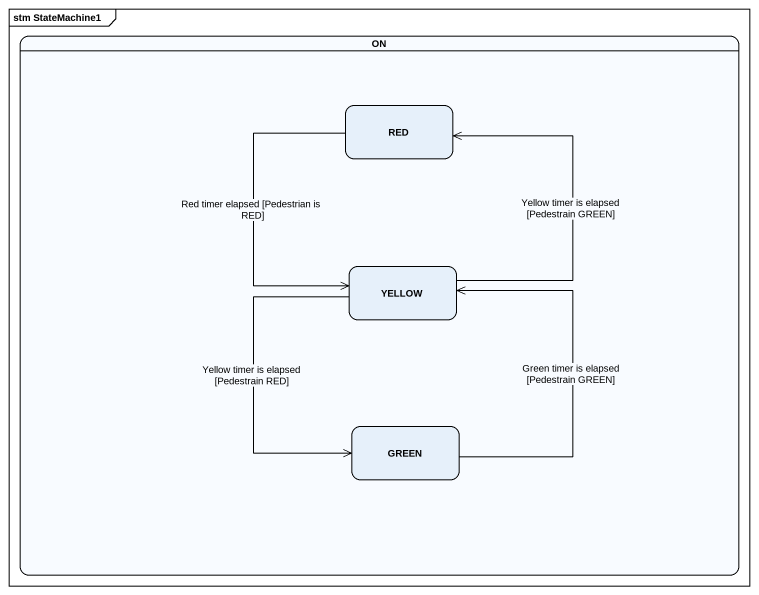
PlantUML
@startuml
mainframe stm StateMachine1
hide empty description
state "ON" as ON_ {
  state RED
  state YELLOW
  state GREEN
}
RED --> YELLOW : Red timer elapsed [Pedestrian is RED]
YELLOW -up-> RED : Yellow timer is elapsed [Pedestrain GREEN]
YELLOW --> GREEN : Yellow timer is elapsed [Pedestrain RED]
GREEN -up-> YELLOW : Green timer is elapsed [Pedestrain GREEN]
@enduml
